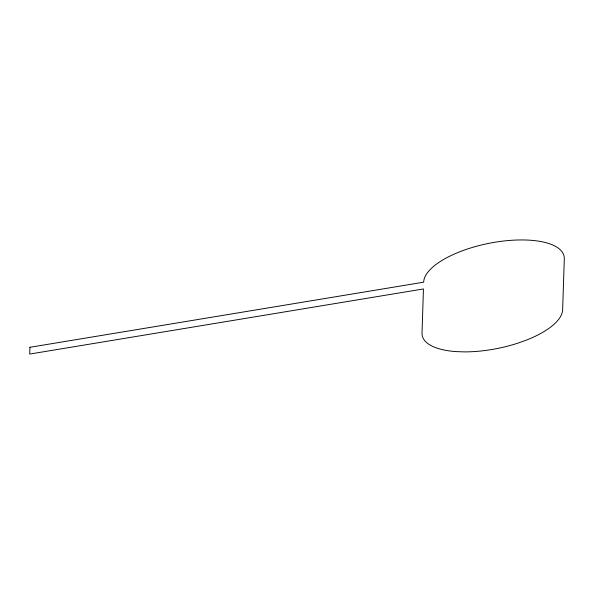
<?xml version="1.0" encoding="UTF-8"?>
<svg xmlns="http://www.w3.org/2000/svg" width="594" height="594" viewBox="0 0 594 594"><rect width="100%" height="100%" fill="white"/><g stroke="black" fill="none" stroke-linecap="round" stroke-linejoin="round"><path stroke-width="0.89" d="M29.923 347.282L29.7 354.061L423.448 288.951L422.015 332.982A71.518 27.599 -11.4 0 0 456.37 351.618L464.567 351.886A71.518 27.599 -11.4 0 0 518.384 342.983L526.685 339.991A71.518 27.599 -11.4 0 0 562.637 309.734L564.3 258.843A71.518 27.599 -11.4 0 0 494.787 242.263A71.518 27.599 -11.4 0 0 423.671 282.195L29.923 347.282"/></g></svg>
